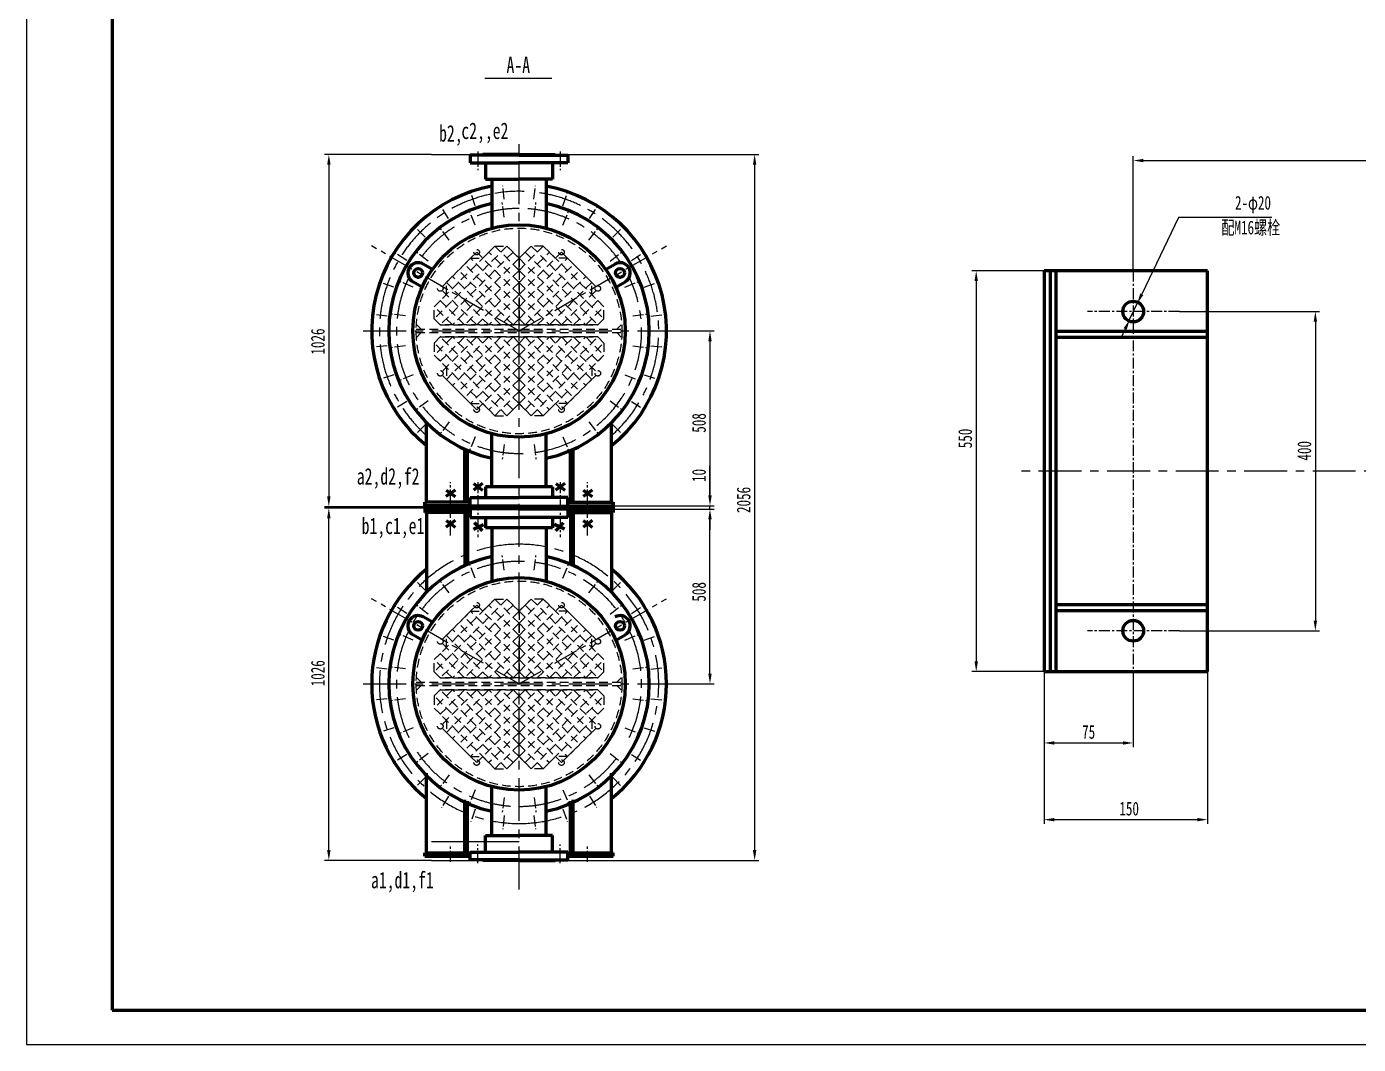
# Model space of a CAD drawing. Header units: millimetres. Extents: x 23903 to 90356, y -5632 to 81432.
# Drawn here: x 39090 to 42975, y 43890 to 46860 of the extents above; entities that cross this region are included whole.
import ezdxf

# ---------------------------------------------------------------- set-up
doc = ezdxf.new("R2010")
doc.units = ezdxf.units.MM
for name, pattern in [('CENTER', [50.8, 31.75, -6.35, 6.35, -6.35]), ('CENTERX2', [4, 2.5, -0.5, 0.5, -0.5]), ('DASHEDX2', [38.1, 25.4, -12.7]), ('PHANTOM2', [31.75, 15.875, -3.175, 3.175, -3.175, 3.175, -3.175])]:
    doc.linetypes.add(name, pattern=pattern)
doc.layers.get('0').update_dxf_attribs({"lineweight": 60})
doc.layers.get('DEFPOINTS').update_dxf_attribs({"color": 6, "linetype": 'PHANTOM2', "lineweight": 25})
for name, color, linetype, lineweight in [('AA', 2, 'DASHEDX2', 25), ('CCX', 3, 'Continuous', 25), ('DD', 4, 'CENTER', 25)]:
    doc.layers.add(name, color=color, linetype=linetype, lineweight=lineweight)
doc.styles.add('HZ', font='SIMFANG.TTF', dxfattribs={"width": 0.7})
doc.styles.add('HZ123', font='SIMFANG.TTF', dxfattribs={"width": 0.7, "height": 2.5})
doc.dimstyles.new('ISO-25$0', dxfattribs={"dimscale": 10, "dimtxt": 4, "dimasz": 3, "dimexe": 1.25, "dimexo": 0, "dimgap": 1.2, "dimtad": 1, "dimdec": 0, "dimtxsty": 'HZ', "dimcen": 0, "dimclrd": 256, "dimclrt": 256, "dimadec": 0, "dimazin": 0, "dimtfac": 1, "dimtdec": 0, "dimtmove": 0, "dimatfit": 2, "dimfxl": 1, "dimlwd": -1, "dimarcsym": 0})
doc.dimstyles.new('ISO-25$3', dxfattribs={"dimscale": 10, "dimtxt": 4, "dimasz": 3, "dimexe": 1.25, "dimexo": 0, "dimgap": 1.5, "dimtad": 2, "dimtih": 1, "dimtoh": 1, "dimdec": 0, "dimdsep": 46, "dimtxsty": 'HZ', "dimcen": -2.5, "dimadec": 0, "dimazin": 0, "dimtfac": 1, "dimtdec": 0, "dimtmove": 0, "dimatfit": 3, "dimldrblk": 'NONE', "dimfxl": 1, "dimarcsym": 0})

# ---------------------------------------------------------------- blocks, each defined once
blk = doc.blocks.new('*D27')
at = {"layer": 'CCX', "color": 0, "lineweight": -2}
for p, q in [((42318.3, 46147.8), (42318.3, 46481.8)), ((44456.3, 46139.1), (44456.3, 46481.8))]:
    blk.add_line(p, q, dxfattribs=at)
at = {"layer": 'CCX'}
blk.add_line((42348.3, 46469.3), (44426.3, 46469.3), dxfattribs=at)
for points in [[(42348.3, 46474.3), (42348.3, 46464.3), (42318.3, 46469.3)], [(44426.3, 46474.3), (44426.3, 46464.3), (44456.3, 46469.3)]]:
    blk.add_solid(points, dxfattribs=at)
at = {"layer": 'DEFPOINTS', "color": 0}
for p in [(44456.3, 46469.3), (42318.3, 46147.8), (44456.3, 46139.1)]:
    blk.add_point(p, dxfattribs=at)
at = {"layer": 'CCX', "insert": (43448.6, 46501.3), "char_height": 40, "attachment_point": 5, "style": 'HZ'}
blk.add_mtext('4400', dxfattribs=at)
blk = doc.blocks.new('*D30')
at = {"layer": 'CCX', "color": 0, "lineweight": -2}
for p, q in [((42453.4, 46028.7), (42862.2, 46028.7)), ((42453.4, 45097), (42862.2, 45097))]:
    blk.add_line(p, q, dxfattribs=at)
at = {"layer": 'CCX'}
blk.add_line((42849.7, 45998.7), (42849.7, 45127), dxfattribs=at)
for points in [[(42844.7, 45998.7), (42854.7, 45998.7), (42849.7, 46028.7)], [(42844.7, 45127), (42854.7, 45127), (42849.7, 45097)]]:
    blk.add_solid(points, dxfattribs=at)
at = {"layer": 'DEFPOINTS', "color": 0}
for p in [(42453.4, 46028.7), (42453.4, 45097), (42849.7, 45097)]:
    blk.add_point(p, dxfattribs=at)
at = {"layer": 'CCX', "insert": (42817.7, 45622.4), "char_height": 40, "attachment_point": 5, "rotation": 90, "style": 'HZ'}
blk.add_mtext('400', dxfattribs=at)
blk = doc.blocks.new('*D19')
at = {"layer": 'CCX', "color": 0, "lineweight": -2}
for p, q in [((42450, 46302.7), (42343.3, 46079.2)), ((42723.2, 46302.7), (42450, 46302.7)), ((42307.9, 46005.2), (42330.3, 46052.1)), ((42295, 45978.1), (42282, 45951.1))]:
    blk.add_line(p, q, dxfattribs=at)
at = {"layer": 'CCX', "color": 0}
for points in [[(42338.7, 46081.4), (42347.8, 46077.1), (42330.3, 46052.1)], [(42290.5, 45980.3), (42299.5, 45976), (42307.9, 46005.2)]]:
    blk.add_solid(points, dxfattribs=at)
at = {"layer": 'DEFPOINTS', "color": 0}
for p in [(42330.3, 46052.1), (42307.9, 46005.2)]:
    blk.add_point(p, dxfattribs=at)
at = {"layer": 'CCX', "color": 0, "insert": (42667.7, 46340.7), "char_height": 40, "attachment_point": 5, "style": 'HZ'}
blk.add_mtext('2-φ20', dxfattribs=at)
blk = doc.blocks.new('_None')
blk = doc.blocks.new('*D32')
at = {"layer": 'CCX', "color": 0, "lineweight": -2}
for p, q in [((42058.3, 46147.8), (41847.7, 46147.8)), ((42058.3, 44977.8), (41847.7, 44977.8))]:
    blk.add_line(p, q, dxfattribs=at)
at = {"layer": 'CCX'}
blk.add_line((41860.2, 46117.8), (41860.2, 45007.8), dxfattribs=at)
for points in [[(41855.2, 46117.8), (41865.2, 46117.8), (41860.2, 46147.8)], [(41855.2, 45007.8), (41865.2, 45007.8), (41860.2, 44977.8)]]:
    blk.add_solid(points, dxfattribs=at)
at = {"layer": 'DEFPOINTS', "color": 0}
for p in [(42058.3, 46147.8), (41860.2, 44977.8), (42058.3, 44977.8)]:
    blk.add_point(p, dxfattribs=at)
at = {"layer": 'CCX', "insert": (41828.2, 45658.4), "char_height": 40, "attachment_point": 5, "rotation": 90, "style": 'HZ'}
blk.add_mtext('550', dxfattribs=at)
blk = doc.blocks.new('*D33')
at = {"layer": 'CCX', "color": 0, "lineweight": -2}
for p, q in [((42058.3, 44977.8), (42058.3, 44757.2)), ((42318.3, 44977.8), (42318.3, 44757.2))]:
    blk.add_line(p, q, dxfattribs=at)
at = {"layer": 'CCX'}
blk.add_line((42088.3, 44769.7), (42288.3, 44769.7), dxfattribs=at)
for points in [[(42088.3, 44774.7), (42088.3, 44764.7), (42058.3, 44769.7)], [(42288.3, 44774.7), (42288.3, 44764.7), (42318.3, 44769.7)]]:
    blk.add_solid(points, dxfattribs=at)
at = {"layer": 'DEFPOINTS', "color": 0}
for p in [(42058.3, 44977.8), (42318.3, 44977.8), (42318.3, 44769.7)]:
    blk.add_point(p, dxfattribs=at)
at = {"layer": 'CCX', "insert": (42188.3, 44801.7), "char_height": 40, "attachment_point": 5, "style": 'HZ'}
blk.add_mtext('75', dxfattribs=at)
blk = doc.blocks.new('*D34')
at = {"layer": 'CCX', "color": 0, "lineweight": -2}
for p, q in [((42058.3, 44977.8), (42058.3, 44533.4)), ((42535, 44977.8), (42535, 44533.4))]:
    blk.add_line(p, q, dxfattribs=at)
at = {"layer": 'CCX'}
blk.add_line((42088.3, 44545.9), (42505, 44545.9), dxfattribs=at)
for points in [[(42088.3, 44550.9), (42088.3, 44540.9), (42058.3, 44545.9)], [(42505, 44550.9), (42505, 44540.9), (42535, 44545.9)]]:
    blk.add_solid(points, dxfattribs=at)
at = {"layer": 'DEFPOINTS', "color": 0}
for p in [(42058.3, 44977.8), (42535, 44977.8), (42535, 44545.9)]:
    blk.add_point(p, dxfattribs=at)
at = {"layer": 'CCX', "insert": (42306.5, 44577.9), "char_height": 40, "attachment_point": 5, "style": 'HZ'}
blk.add_mtext('150', dxfattribs=at)
blk = doc.blocks.new('*D182')
at = {"layer": 'CCX', "color": 0, "lineweight": -2}
for p, q in [((40271, 46487.1), (39959, 46487.1)), ((40271, 45459.1), (39959, 45459.1))]:
    blk.add_line(p, q, dxfattribs=at)
at = {"layer": 'CCX'}
blk.add_line((39971.5, 46457.1), (39971.5, 45489.1), dxfattribs=at)
for points in [[(39966.5, 46457.1), (39976.5, 46457.1), (39971.5, 46487.1)], [(39966.5, 45489.1), (39976.5, 45489.1), (39971.5, 45459.1)]]:
    blk.add_solid(points, dxfattribs=at)
at = {"layer": 'DEFPOINTS', "color": 0}
for p in [(40271, 46487.1), (39971.5, 45459.1), (40271, 45459.1)]:
    blk.add_point(p, dxfattribs=at)
at = {"layer": 'CCX', "insert": (39939.5, 45941.2), "char_height": 40, "attachment_point": 5, "rotation": 90, "style": 'HZ'}
blk.add_mtext('1026', dxfattribs=at)
blk = doc.blocks.new('*D186')
at = {"layer": 'CCX', "color": 0, "lineweight": -2}
for p, q in [((40981.1, 45972.1), (41096, 45972.1)), ((40801.5, 45462.1), (41096, 45462.1))]:
    blk.add_line(p, q, dxfattribs=at)
at = {"layer": 'CCX'}
blk.add_line((41083.5, 45942.1), (41083.5, 45492.1), dxfattribs=at)
for points in [[(41078.5, 45942.1), (41088.5, 45942.1), (41083.5, 45972.1)], [(41078.5, 45492.1), (41088.5, 45492.1), (41083.5, 45462.1)]]:
    blk.add_solid(points, dxfattribs=at)
at = {"layer": 'DEFPOINTS', "color": 0}
for p in [(40981.1, 45972.1), (40801.5, 45462.1), (41083.5, 45462.1)]:
    blk.add_point(p, dxfattribs=at)
at = {"layer": 'CCX', "insert": (41051.5, 45703.6), "char_height": 40, "attachment_point": 5, "rotation": 90, "style": 'HZ'}
blk.add_mtext('508', dxfattribs=at)
blk = doc.blocks.new('*D183')
at = {"layer": 'CCX', "color": 0, "lineweight": -2}
for p, q in [((40271, 45455.1), (39959, 45455.1)), ((40271, 44427.1), (39959, 44427.1))]:
    blk.add_line(p, q, dxfattribs=at)
at = {"layer": 'CCX'}
blk.add_line((39971.5, 44457.1), (39971.5, 45425.1), dxfattribs=at)
for points in [[(39966.5, 45425.1), (39976.5, 45425.1), (39971.5, 45455.1)], [(39966.5, 44457.1), (39976.5, 44457.1), (39971.5, 44427.1)]]:
    blk.add_solid(points, dxfattribs=at)
at = {"layer": 'DEFPOINTS', "color": 0}
for p in [(39971.5, 45455.1), (40271, 45455.1), (40271, 44427.1)]:
    blk.add_point(p, dxfattribs=at)
at = {"layer": 'CCX', "insert": (39939.5, 44973.1), "char_height": 40, "attachment_point": 5, "rotation": 90, "style": 'HZ'}
blk.add_mtext('1026', dxfattribs=at)
blk = doc.blocks.new('*D187')
at = {"layer": 'CCX', "color": 0, "lineweight": -2}
for p, q in [((40801.5, 45452.1), (41096, 45452.1)), ((40981.1, 44942.1), (41096, 44942.1))]:
    blk.add_line(p, q, dxfattribs=at)
at = {"layer": 'CCX'}
blk.add_line((41083.5, 44972.1), (41083.5, 45422.1), dxfattribs=at)
for points in [[(41078.5, 45422.1), (41088.5, 45422.1), (41083.5, 45452.1)], [(41078.5, 44972.1), (41088.5, 44972.1), (41083.5, 44942.1)]]:
    blk.add_solid(points, dxfattribs=at)
at = {"layer": 'DEFPOINTS', "color": 0}
for p in [(40801.5, 45452.1), (41083.5, 45452.1), (40981.1, 44942.1)]:
    blk.add_point(p, dxfattribs=at)
at = {"layer": 'CCX', "insert": (41051.5, 45210.7), "char_height": 40, "attachment_point": 5, "rotation": 90, "style": 'HZ'}
blk.add_mtext('508', dxfattribs=at)
blk = doc.blocks.new('*D184')
at = {"layer": 'CCX'}
for p, q in [((41083.5, 45492.1), (41083.5, 45578.7)), ((41083.5, 45452.1), (41083.5, 45462.1)), ((41083.5, 45422.1), (41083.5, 45392.1))]:
    blk.add_line(p, q, dxfattribs=at)
at = {"layer": 'CCX', "color": 0, "lineweight": -2}
for p, q in [((40801.5, 45462.1), (41096, 45462.1)), ((40801.5, 45452.1), (41096, 45452.1))]:
    blk.add_line(p, q, dxfattribs=at)
at = {"layer": 'CCX'}
for points in [[(41078.5, 45492.1), (41088.5, 45492.1), (41083.5, 45462.1)], [(41078.5, 45422.1), (41088.5, 45422.1), (41083.5, 45452.1)]]:
    blk.add_solid(points, dxfattribs=at)
at = {"layer": 'DEFPOINTS', "color": 0}
for p in [(40801.5, 45462.1), (41083.5, 45462.1), (40801.5, 45452.1)]:
    blk.add_point(p, dxfattribs=at)
at = {"layer": 'CCX', "insert": (41051.5, 45550.4), "char_height": 40, "attachment_point": 5, "rotation": 90, "style": 'HZ'}
blk.add_mtext('10', dxfattribs=at)
blk = doc.blocks.new('*D185')
at = {"layer": 'CCX', "color": 0, "lineweight": -2}
for p, q in [((40557.4, 46487.1), (41226.3, 46487.1)), ((40525.7, 44427.1), (41226.3, 44427.1))]:
    blk.add_line(p, q, dxfattribs=at)
at = {"layer": 'CCX'}
blk.add_line((41213.8, 46457.1), (41213.8, 44457.1), dxfattribs=at)
for points in [[(41208.8, 46457.1), (41218.8, 46457.1), (41213.8, 46487.1)], [(41208.8, 44457.1), (41218.8, 44457.1), (41213.8, 44427.1)]]:
    blk.add_solid(points, dxfattribs=at)
at = {"layer": 'DEFPOINTS', "color": 0}
for p in [(40557.4, 46487.1), (40525.7, 44427.1), (41213.8, 44427.1)]:
    blk.add_point(p, dxfattribs=at)
at = {"layer": 'CCX', "insert": (41181.8, 45478.9), "char_height": 40, "attachment_point": 5, "rotation": 90, "style": 'HZ'}
blk.add_mtext('2056', dxfattribs=at)

msp = doc.modelspace()

# ---------------------------------------------------------------- linework, layer by layer
for p, q in [((39339.8, 49730.1), (39339.8, 43990.1)), ((40526.5, 46485.1), (40384, 46485.1)), ((40384, 46485.1), (40384, 46463.1)), ((40421, 46487.1), (40421, 46485.1)), ((40526.5, 46487.1), (40421, 46487.1)), ((40526.5, 46487.1), (40632, 46487.1)), ((40526.5, 46485.1), (40669, 46485.1)), ((40632, 46487.1), (40632, 46485.1)), ((40669, 46485.1), (40669, 46463.1)), ((40384, 46463.1), (40526.5, 46463.1)), ((40428.6, 46463.1), (40428.6, 46414.8)), ((40669, 46463.1), (40526.5, 46463.1)), ((40624.5, 46463.1), (40624.5, 46414.8)), ((40428.6, 46414.8), (40526.5, 46414.8)), ((40447, 46414.8), (40447, 46274)), ((40624.5, 46414.8), (40526.5, 46414.8)), ((40606, 46414.8), (40606, 46274)), ((40273.9, 46151.8), (40247, 46167.4)), ((40779.1, 46151.8), (40806, 46167.4)), ((42058.3, 46147.8), (42058.3, 44977.8)), ((42535, 46147.8), (42058.3, 46147.8)), ((42075.6, 46147.8), (42075.6, 44977.8)), ((42093, 46147.8), (42093, 44977.8)), ((42535, 44977.8), (42535, 46147.8)), ((40244, 46099.8), (40217, 46115.4)), ((40809, 46099.8), (40836, 46115.4)), ((42535, 45970.2), (42093, 45970.2)), ((42535, 45952.8), (42093, 45952.8)), ((40256.5, 45486.1), (40256.5, 45704.8)), ((40256.5, 45472.1), (40256.5, 45704.8)), ((40796.5, 45472.1), (40796.5, 45704.8)), ((40447, 45517.1), (40447, 45670.3)), ((40606, 45517.1), (40606, 45670.3)), ((40368.5, 45472.1), (40368.5, 45626.6)), ((40376.5, 45472.1), (40376.5, 45623)), ((40676.5, 45472.1), (40676.5, 45623)), ((40676.5, 45472.1), (40676.5, 45623)), ((40684.5, 45472.1), (40684.5, 45626.6)), ((40339.6, 45507.9), (40313.1, 45488.5)), ((40313.5, 45507.9), (40339.9, 45488.5)), ((40419.5, 45527.1), (40393.1, 45507.7)), ((40393.4, 45527.1), (40419.9, 45507.7)), ((40428.6, 45517.1), (40428.6, 45486.1)), ((40624.5, 45517.1), (40428.6, 45517.1)), ((40624.5, 45517.1), (40624.5, 45486.1)), ((40659.6, 45527.1), (40633.1, 45507.7)), ((40633.5, 45527.1), (40660, 45507.7)), ((40739.6, 45507.9), (40713.1, 45488.5)), ((40713.5, 45507.9), (40739.9, 45488.5)), ((40251.5, 45462.1), (40251.5, 45472.1)), ((40251.5, 45472.1), (40251.5, 45442.1)), ((40384, 45472.1), (40251.5, 45472.1)), ((40384, 45462.1), (40251.5, 45462.1)), ((40384, 45464.1), (40384, 45486.1)), ((40384, 45486.1), (40526.5, 45486.1)), ((40384, 45464.1), (40384, 45450.1)), ((40526.5, 45461.1), (40384, 45461.1)), ((40669, 45486.1), (40526.5, 45486.1)), ((40526.5, 45461.1), (40669, 45461.1)), ((40669, 45464.1), (40669, 45486.1)), ((40669, 45472.1), (40801.5, 45472.1)), ((40669, 45464.1), (40669, 45450.1)), ((40669, 45462.1), (40801.5, 45462.1)), ((40801.5, 45462.1), (40801.5, 45472.1)), ((40801.5, 45472.1), (40801.5, 45442.1)), ((40251.5, 45452.1), (40251.5, 45442.1)), ((40384, 45452.1), (40251.5, 45452.1)), ((40384, 45442.1), (40251.5, 45442.1)), ((40256.5, 45442.1), (40256.5, 45209.5)), ((40256.5, 45428.1), (40256.5, 45209.5)), ((40368.5, 45442.1), (40368.5, 45287.7)), ((40376.5, 45442.1), (40376.5, 45291.3)), ((40526.5, 45459.1), (40384, 45459.1)), ((40526.5, 45455.1), (40384, 45455.1)), ((40526.5, 45453.1), (40384, 45453.1)), ((40384, 45450.1), (40384, 45428.1)), ((40384, 45428.1), (40526.5, 45428.1)), ((40428.6, 45428.1), (40428.6, 45397.1)), ((40526.5, 45459.1), (40669, 45459.1)), ((40526.5, 45455.1), (40669, 45455.1)), ((40526.5, 45453.1), (40669, 45453.1)), ((40669, 45428.1), (40526.5, 45428.1)), ((40624.5, 45428.1), (40624.5, 45397.1)), ((40669, 45452.1), (40801.5, 45452.1)), ((40669, 45450.1), (40669, 45428.1)), ((40669, 45442.1), (40801.5, 45442.1)), ((40676.5, 45442.1), (40676.5, 45291.3)), ((40676.5, 45442.1), (40676.5, 45291.3)), ((40684.5, 45442.1), (40684.5, 45287.7)), ((40796.5, 45442.1), (40796.5, 45209.5)), ((40801.5, 45452.1), (40801.5, 45442.1)), ((40339.6, 45418.7), (40313.1, 45399.4)), ((40313.5, 45418.7), (40339.9, 45399.4)), ((40393.7, 45393.2), (40423.2, 45407.6)), ((40419.4, 45388.6), (40396.8, 45412.3)), ((40624.5, 45397.1), (40428.6, 45397.1)), ((40447, 45397.1), (40447, 45244)), ((40606, 45397.1), (40606, 45244)), ((40659.3, 45393.2), (40629.8, 45407.6)), ((40633.6, 45388.6), (40656.3, 45412.3)), ((40739.6, 45418.7), (40713.1, 45399.4)), ((40713.5, 45418.7), (40739.9, 45399.4)), ((42535, 45172.8), (42093, 45172.8)), ((42535, 45155.5), (42093, 45155.5)), ((40273.9, 45121.8), (40247, 45137.4)), ((40244, 45069.8), (40217, 45085.4)), ((40809, 45069.8), (40836, 45085.4)), ((42058.3, 44977.8), (42535, 44977.8)), ((40256.5, 44449.2), (40256.5, 44681.8)), ((40796.5, 44449.2), (40796.5, 44681.8)), ((40447, 44499.5), (40447, 44642.5)), ((40606, 44499.5), (40606, 44642.5)), ((40368.5, 44449.2), (40368.5, 44603.6)), ((40376.5, 44449.2), (40376.5, 44600)), ((40676.5, 44449.2), (40676.5, 44600)), ((40684.5, 44449.2), (40684.5, 44603.6)), ((40256.5, 44449.2), (40256.5, 44491.2)), ((40428.6, 44451.1), (40428.6, 44499.5)), ((40428.6, 44499.5), (40526.5, 44499.5)), ((40624.5, 44499.5), (40526.5, 44499.5)), ((40624.5, 44451.1), (40624.5, 44499.5)), ((40251.5, 44439.2), (40251.5, 44449.2)), ((40251.5, 44449.2), (40384, 44449.2)), ((40384, 44429.1), (40384, 44451.1)), ((40384, 44451.1), (40526.5, 44451.1)), ((40669, 44451.1), (40526.5, 44451.1)), ((40669, 44429.1), (40669, 44451.1)), ((40669, 44449.2), (40801.5, 44449.2)), ((40801.5, 44439.2), (40801.5, 44449.2)), ((40251.5, 44439.2), (40384, 44439.2)), ((40526.5, 44429.1), (40384, 44429.1)), ((40421, 44427.1), (40421, 44429.1)), ((40526.5, 44427.1), (40421, 44427.1)), ((40526.5, 44429.1), (40669, 44429.1)), ((40526.5, 44427.1), (40632, 44427.1)), ((40632, 44427.1), (40632, 44429.1)), ((40669, 44439.2), (40801.5, 44439.2)), ((39339.8, 43990.1), (47399.8, 43990.1))]:
    msp.add_line(p, q)
for centre, radius in [((40526.5, 45972.1), 310), ((40232, 46141.4), 12.9), ((40821, 46141.4), 12.9), ((42318.3, 46028.7), 30.3), ((40526.5, 44942.1), 310), ((40232, 45111.4), 12.9), ((40821, 45111.4), 12.9), ((42318.3, 45097), 30.3)]:
    msp.add_circle(centre, radius)
for centre, radius, start, end in [((40526.5, 45972.1), 430, 100.6544, 231.1041), ((40526.5, 45972.1), 430, 308.8959, 79.3456), ((40526.5, 45972.1), 380, 102.0761, 257.9239), ((40526.5, 45972.1), 380, 102.0761, 257.9239), ((40526.5, 45972.1), 380, 282.0761, 77.9239), ((40232, 46141.4), 30, 60, 240), ((40821, 46141.4), 30, 300, 120), ((40526.5, 44942.1), 380, 102.0761, 257.9239), ((40526.5, 44942.1), 380, 282.0761, 77.9239), ((40526.5, 44942.1), 430, 128.8959, 231.1041), ((40526.5, 44942.1), 430, 308.8959, 51.1041), ((40232, 45111.4), 30, 60, 240), ((40821, 45111.4), 30, 300, 120)]:
    msp.add_arc(centre, radius, start, end)
at = {"layer": 'AA'}
for p, q in [((40491.2, 46219.6), (40279, 46007.5)), ((40455.8, 46219.6), (40279, 46042.9)), ((40508.8, 46202), (40296.7, 45989.8)), ((40402.8, 46202), (40296.7, 46095.9)), ((40526.5, 46078.2), (40402.8, 46202)), ((40420.4, 46184.3), (40455.8, 46219.6)), ((40420.4, 46184.3), (40455.8, 46219.6)), ((40526.5, 46113.6), (40438.1, 46202)), ((40526.5, 46148.9), (40455.8, 46219.6)), ((40455.8, 46219.6), (40491.2, 46219.6)), ((40455.8, 46219.6), (40491.2, 46219.6)), ((40526.5, 46184.3), (40491.2, 46219.6)), ((40491.2, 46219.6), (40526.5, 46184.3)), ((40526.5, 46148.9), (40597.2, 46219.6)), ((40526.5, 46184.3), (40561.9, 46219.6)), ((40561.9, 46219.6), (40526.5, 46184.3)), ((40526.5, 46078.2), (40650.3, 46202)), ((40526.5, 46113.6), (40614.9, 46202)), ((40544.2, 46202), (40756.3, 45989.8)), ((40561.9, 46219.6), (40774, 46007.5)), ((40597.2, 46219.6), (40561.9, 46219.6)), ((40597.2, 46219.6), (40561.9, 46219.6)), ((40597.2, 46219.6), (40774, 46042.9)), ((40632.6, 46184.3), (40597.2, 46219.6)), ((40632.6, 46184.3), (40597.2, 46219.6)), ((40650.3, 46202), (40756.3, 46095.9)), ((40314.4, 46113.6), (40385.1, 46184.3)), ((40314.4, 46113.6), (40385.1, 46184.3)), ((40526.5, 46184.3), (40332.1, 45989.8)), ((40526.5, 46007.5), (40367.4, 46166.6)), ((40526.5, 46042.9), (40385.1, 46184.3)), ((40385.1, 46184.3), (40420.4, 46184.3)), ((40385.1, 46184.3), (40420.4, 46184.3)), ((40526.5, 46184.3), (40526.5, 45989.8)), ((40526.5, 46184.3), (40721, 45989.8)), ((40526.5, 46042.9), (40667.9, 46184.3)), ((40526.5, 46184.3), (40526.5, 45989.8)), ((40526.5, 46007.5), (40685.6, 46166.6)), ((40667.9, 46184.3), (40632.6, 46184.3)), ((40667.9, 46184.3), (40632.6, 46184.3)), ((40738.6, 46113.6), (40667.9, 46184.3)), ((40738.6, 46113.6), (40667.9, 46184.3)), ((40473.5, 45989.8), (40332.1, 46131.2)), ((40508.8, 45989.8), (40349.7, 46148.9)), ((40508.8, 45989.8), (40349.7, 46148.9)), ((40508.8, 45989.8), (40349.7, 46148.9)), ((40526.5, 46148.9), (40367.4, 45989.8)), ((40526.5, 46148.9), (40685.6, 45989.8)), ((40544.2, 45989.8), (40703.3, 46148.9)), ((40544.2, 45989.8), (40703.3, 46148.9)), ((40544.2, 45989.8), (40703.3, 46148.9)), ((40579.5, 45989.8), (40721, 46131.2)), ((40402.8, 45989.8), (40296.7, 46095.9)), ((40438.1, 45989.8), (40314.4, 46113.6)), ((40314.4, 46078.2), (40314.4, 46113.6)), ((40314.4, 46078.2), (40314.4, 46113.6)), ((40526.5, 46113.6), (40402.8, 45989.8)), ((40526.5, 46113.6), (40650.3, 45989.8)), ((40614.9, 45989.8), (40738.6, 46113.6)), ((40650.3, 45989.8), (40756.3, 46095.9)), ((40738.6, 46078.2), (40738.6, 46113.6)), ((40738.6, 46078.2), (40738.6, 46113.6)), ((40279, 46042.9), (40314.4, 46078.2)), ((40279, 46042.9), (40314.4, 46078.2)), ((40332.1, 45989.8), (40279, 46042.9)), ((40332.1, 45989.8), (40279, 46042.9)), ((40279, 46007.5), (40279, 46042.9)), ((40279, 46007.5), (40279, 46042.9)), ((40367.4, 45989.8), (40296.7, 46060.5)), ((40526.5, 46078.2), (40438.1, 45989.8)), ((40526.5, 46042.9), (40473.5, 45989.8)), ((40526.5, 46078.2), (40614.9, 45989.8)), ((40526.5, 46042.9), (40579.5, 45989.8)), ((40685.6, 45989.8), (40756.3, 46060.5)), ((40721, 45989.8), (40774, 46042.9)), ((40721, 45989.8), (40774, 46042.9)), ((40774, 46042.9), (40738.6, 46078.2)), ((40774, 46042.9), (40738.6, 46078.2)), ((40774, 46007.5), (40774, 46042.9)), ((40774, 46007.5), (40774, 46042.9)), ((40296.7, 45989.8), (40279, 46007.5)), ((40296.7, 45989.8), (40279, 46007.5)), ((40526.5, 46007.5), (40508.8, 45989.8)), ((40526.5, 46007.5), (40544.2, 45989.8)), ((40756.3, 45989.8), (40774, 46007.5)), ((40756.3, 45989.8), (40774, 46007.5)), ((40226.6, 45977.1), (40826.5, 45977.1)), ((40226.6, 45967.1), (40826.5, 45967.1)), ((40296.7, 45989.8), (40526.5, 45989.8)), ((40526.5, 45989.8), (40296.7, 45989.8)), ((40756.3, 45989.8), (40526.5, 45989.8)), ((40526.5, 45989.8), (40756.3, 45989.8)), ((40332.1, 45954.5), (40279, 45901.4)), ((40296.7, 45954.5), (40279, 45936.8)), ((40332.1, 45954.5), (40279, 45901.4)), ((40296.7, 45954.5), (40279, 45936.8)), ((40491.2, 45724.7), (40279, 45936.8)), ((40279, 45936.8), (40279, 45901.4)), ((40279, 45936.8), (40279, 45901.4)), ((40508.8, 45742.3), (40296.7, 45954.5)), ((40402.8, 45954.5), (40296.7, 45848.4)), ((40367.4, 45954.5), (40296.7, 45883.8)), ((40296.7, 45954.5), (40526.5, 45954.5)), ((40526.5, 45954.5), (40296.7, 45954.5)), ((40438.1, 45954.5), (40314.4, 45830.7)), ((40526.5, 45760), (40332.1, 45954.5)), ((40473.5, 45954.5), (40332.1, 45813)), ((40508.8, 45954.5), (40349.7, 45795.4)), ((40508.8, 45954.5), (40349.7, 45795.4)), ((40508.8, 45954.5), (40349.7, 45795.4)), ((40526.5, 45795.4), (40367.4, 45954.5)), ((40526.5, 45936.8), (40367.4, 45777.7)), ((40526.5, 45830.7), (40402.8, 45954.5)), ((40526.5, 45866.1), (40438.1, 45954.5)), ((40526.5, 45901.4), (40473.5, 45954.5)), ((40526.5, 45936.8), (40508.8, 45954.5)), ((40526.5, 45760), (40526.5, 45954.5)), ((40526.5, 45936.8), (40544.2, 45954.5)), ((40526.5, 45901.4), (40579.5, 45954.5)), ((40526.5, 45866.1), (40614.9, 45954.5)), ((40526.5, 45830.7), (40650.3, 45954.5)), ((40526.5, 45795.4), (40685.6, 45954.5)), ((40526.5, 45760), (40721, 45954.5)), ((40756.3, 45954.5), (40526.5, 45954.5)), ((40526.5, 45760), (40526.5, 45954.5)), ((40526.5, 45954.5), (40756.3, 45954.5)), ((40526.5, 45936.8), (40685.6, 45777.7)), ((40544.2, 45742.3), (40756.3, 45954.5)), ((40544.2, 45954.5), (40703.3, 45795.4)), ((40544.2, 45954.5), (40703.3, 45795.4)), ((40544.2, 45954.5), (40703.3, 45795.4)), ((40561.9, 45724.7), (40774, 45936.8)), ((40579.5, 45954.5), (40721, 45813)), ((40614.9, 45954.5), (40738.6, 45830.7)), ((40650.3, 45954.5), (40756.3, 45848.4)), ((40685.6, 45954.5), (40756.3, 45883.8)), ((40721, 45954.5), (40774, 45901.4)), ((40721, 45954.5), (40774, 45901.4)), ((40756.3, 45954.5), (40774, 45936.8)), ((40756.3, 45954.5), (40774, 45936.8)), ((40774, 45936.8), (40774, 45901.4)), ((40774, 45936.8), (40774, 45901.4)), ((40455.8, 45724.7), (40279, 45901.4)), ((40279, 45901.4), (40314.4, 45866.1)), ((40279, 45901.4), (40314.4, 45866.1)), ((40526.5, 45901.4), (40385.1, 45760)), ((40526.5, 45901.4), (40667.9, 45760)), ((40597.2, 45724.7), (40774, 45901.4)), ((40774, 45901.4), (40738.6, 45866.1)), ((40774, 45901.4), (40738.6, 45866.1)), ((40402.8, 45742.3), (40296.7, 45848.4)), ((40314.4, 45866.1), (40314.4, 45830.7)), ((40314.4, 45866.1), (40314.4, 45830.7)), ((40526.5, 45866.1), (40402.8, 45742.3)), ((40526.5, 45866.1), (40650.3, 45742.3)), ((40650.3, 45742.3), (40756.3, 45848.4)), ((40738.6, 45866.1), (40738.6, 45830.7)), ((40738.6, 45866.1), (40738.6, 45830.7)), ((40314.4, 45830.7), (40385.1, 45760)), ((40314.4, 45830.7), (40385.1, 45760)), ((40526.5, 45830.7), (40438.1, 45742.3)), ((40526.5, 45830.7), (40614.9, 45742.3)), ((40738.6, 45830.7), (40667.9, 45760)), ((40738.6, 45830.7), (40667.9, 45760)), ((40526.5, 45795.4), (40455.8, 45724.7)), ((40526.5, 45795.4), (40597.2, 45724.7)), ((40385.1, 45760), (40420.4, 45760)), ((40385.1, 45760), (40420.4, 45760)), ((40420.4, 45760), (40455.8, 45724.7)), ((40420.4, 45760), (40455.8, 45724.7)), ((40526.5, 45760), (40491.2, 45724.7)), ((40491.2, 45724.7), (40526.5, 45760)), ((40526.5, 45760), (40561.9, 45724.7)), ((40561.9, 45724.7), (40526.5, 45760)), ((40632.6, 45760), (40597.2, 45724.7)), ((40632.6, 45760), (40597.2, 45724.7)), ((40667.9, 45760), (40632.6, 45760)), ((40667.9, 45760), (40632.6, 45760)), ((40455.8, 45724.7), (40491.2, 45724.7)), ((40455.8, 45724.7), (40491.2, 45724.7)), ((40597.2, 45724.7), (40561.9, 45724.7)), ((40597.2, 45724.7), (40561.9, 45724.7)), ((40491.2, 45189.6), (40279, 44977.5)), ((40455.8, 45189.6), (40279, 45012.9)), ((40420.4, 45154.3), (40455.8, 45189.6)), ((40420.4, 45154.3), (40455.8, 45189.6)), ((40526.5, 45118.9), (40455.8, 45189.6)), ((40455.8, 45189.6), (40491.2, 45189.6)), ((40455.8, 45189.6), (40491.2, 45189.6)), ((40526.5, 45154.3), (40491.2, 45189.6)), ((40491.2, 45189.6), (40526.5, 45154.3)), ((40526.5, 45118.9), (40597.2, 45189.6)), ((40526.5, 45154.3), (40561.9, 45189.6)), ((40561.9, 45189.6), (40526.5, 45154.3)), ((40561.9, 45189.6), (40774, 44977.5)), ((40597.2, 45189.6), (40561.9, 45189.6)), ((40597.2, 45189.6), (40561.9, 45189.6)), ((40597.2, 45189.6), (40774, 45012.9)), ((40632.6, 45154.3), (40597.2, 45189.6)), ((40632.6, 45154.3), (40597.2, 45189.6)), ((40508.8, 45172), (40296.7, 44959.8)), ((40402.8, 45172), (40296.7, 45065.9)), ((40314.4, 45083.6), (40385.1, 45154.3)), ((40314.4, 45083.6), (40385.1, 45154.3)), ((40526.5, 45154.3), (40332.1, 44959.8)), ((40526.5, 45012.9), (40385.1, 45154.3)), ((40385.1, 45154.3), (40420.4, 45154.3)), ((40385.1, 45154.3), (40420.4, 45154.3)), ((40526.5, 45048.2), (40402.8, 45172)), ((40526.5, 45083.6), (40438.1, 45172)), ((40526.5, 45048.2), (40650.3, 45172)), ((40526.5, 45083.6), (40614.9, 45172)), ((40526.5, 45154.3), (40526.5, 44959.8)), ((40526.5, 45154.3), (40721, 44959.8)), ((40526.5, 45012.9), (40667.9, 45154.3)), ((40526.5, 45154.3), (40526.5, 44959.8)), ((40544.2, 45172), (40756.3, 44959.8)), ((40667.9, 45154.3), (40632.6, 45154.3)), ((40667.9, 45154.3), (40632.6, 45154.3)), ((40650.3, 45172), (40756.3, 45065.9)), ((40738.6, 45083.6), (40667.9, 45154.3)), ((40738.6, 45083.6), (40667.9, 45154.3)), ((40508.8, 44959.8), (40349.7, 45118.9)), ((40508.8, 44959.8), (40349.7, 45118.9)), ((40508.8, 44959.8), (40349.7, 45118.9)), ((40526.5, 44977.5), (40367.4, 45136.6)), ((40526.5, 45118.9), (40367.4, 44959.8)), ((40526.5, 44977.5), (40685.6, 45136.6)), ((40526.5, 45118.9), (40685.6, 44959.8)), ((40544.2, 44959.8), (40703.3, 45118.9)), ((40544.2, 44959.8), (40703.3, 45118.9)), ((40544.2, 44959.8), (40703.3, 45118.9)), ((40438.1, 44959.8), (40314.4, 45083.6)), ((40314.4, 45048.2), (40314.4, 45083.6)), ((40314.4, 45048.2), (40314.4, 45083.6)), ((40473.5, 44959.8), (40332.1, 45101.2)), ((40526.5, 45083.6), (40402.8, 44959.8)), ((40526.5, 45083.6), (40650.3, 44959.8)), ((40579.5, 44959.8), (40721, 45101.2)), ((40614.9, 44959.8), (40738.6, 45083.6)), ((40738.6, 45048.2), (40738.6, 45083.6)), ((40738.6, 45048.2), (40738.6, 45083.6)), ((40279, 45012.9), (40314.4, 45048.2)), ((40279, 45012.9), (40314.4, 45048.2)), ((40402.8, 44959.8), (40296.7, 45065.9)), ((40526.5, 45048.2), (40438.1, 44959.8)), ((40526.5, 45048.2), (40614.9, 44959.8)), ((40650.3, 44959.8), (40756.3, 45065.9)), ((40774, 45012.9), (40738.6, 45048.2)), ((40774, 45012.9), (40738.6, 45048.2)), ((40332.1, 44959.8), (40279, 45012.9)), ((40332.1, 44959.8), (40279, 45012.9)), ((40279, 44977.5), (40279, 45012.9)), ((40279, 44977.5), (40279, 45012.9)), ((40367.4, 44959.8), (40296.7, 45030.5)), ((40526.5, 45012.9), (40473.5, 44959.8)), ((40526.5, 45012.9), (40579.5, 44959.8)), ((40685.6, 44959.8), (40756.3, 45030.5)), ((40721, 44959.8), (40774, 45012.9)), ((40721, 44959.8), (40774, 45012.9)), ((40774, 44977.5), (40774, 45012.9)), ((40774, 44977.5), (40774, 45012.9)), ((40296.7, 44959.8), (40279, 44977.5)), ((40296.7, 44959.8), (40279, 44977.5)), ((40296.7, 44959.8), (40526.5, 44959.8)), ((40526.5, 44959.8), (40296.7, 44959.8)), ((40526.5, 44977.5), (40508.8, 44959.8)), ((40526.5, 44977.5), (40544.2, 44959.8)), ((40756.3, 44959.8), (40526.5, 44959.8)), ((40526.5, 44959.8), (40756.3, 44959.8)), ((40756.3, 44959.8), (40774, 44977.5)), ((40756.3, 44959.8), (40774, 44977.5)), ((40226.6, 44947.1), (40826.5, 44947.1)), ((40226.6, 44937.1), (40826.5, 44937.1)), ((40332.1, 44924.5), (40279, 44871.4)), ((40296.7, 44924.5), (40279, 44906.8)), ((40332.1, 44924.5), (40279, 44871.4)), ((40296.7, 44924.5), (40279, 44906.8)), ((40508.8, 44712.3), (40296.7, 44924.5)), ((40402.8, 44924.5), (40296.7, 44818.4)), ((40367.4, 44924.5), (40296.7, 44853.8)), ((40296.7, 44924.5), (40526.5, 44924.5)), ((40526.5, 44924.5), (40296.7, 44924.5)), ((40438.1, 44924.5), (40314.4, 44800.7)), ((40526.5, 44730), (40332.1, 44924.5)), ((40473.5, 44924.5), (40332.1, 44783)), ((40508.8, 44924.5), (40349.7, 44765.4)), ((40508.8, 44924.5), (40349.7, 44765.4)), ((40508.8, 44924.5), (40349.7, 44765.4)), ((40526.5, 44765.4), (40367.4, 44924.5)), ((40526.5, 44800.7), (40402.8, 44924.5)), ((40526.5, 44836.1), (40438.1, 44924.5)), ((40526.5, 44871.4), (40473.5, 44924.5)), ((40526.5, 44906.8), (40508.8, 44924.5)), ((40526.5, 44730), (40526.5, 44924.5)), ((40526.5, 44906.8), (40544.2, 44924.5)), ((40526.5, 44871.4), (40579.5, 44924.5)), ((40526.5, 44836.1), (40614.9, 44924.5)), ((40526.5, 44800.7), (40650.3, 44924.5)), ((40526.5, 44765.4), (40685.6, 44924.5)), ((40526.5, 44730), (40721, 44924.5)), ((40756.3, 44924.5), (40526.5, 44924.5)), ((40526.5, 44730), (40526.5, 44924.5)), ((40526.5, 44924.5), (40756.3, 44924.5)), ((40544.2, 44712.3), (40756.3, 44924.5)), ((40544.2, 44924.5), (40703.3, 44765.4)), ((40544.2, 44924.5), (40703.3, 44765.4)), ((40544.2, 44924.5), (40703.3, 44765.4)), ((40579.5, 44924.5), (40721, 44783)), ((40614.9, 44924.5), (40738.6, 44800.7)), ((40650.3, 44924.5), (40756.3, 44818.4)), ((40685.6, 44924.5), (40756.3, 44853.8)), ((40721, 44924.5), (40774, 44871.4)), ((40721, 44924.5), (40774, 44871.4)), ((40756.3, 44924.5), (40774, 44906.8)), ((40756.3, 44924.5), (40774, 44906.8)), ((40491.2, 44694.7), (40279, 44906.8)), ((40279, 44906.8), (40279, 44871.4)), ((40279, 44906.8), (40279, 44871.4)), ((40526.5, 44906.8), (40367.4, 44747.7)), ((40526.5, 44906.8), (40685.6, 44747.7)), ((40561.9, 44694.7), (40774, 44906.8)), ((40774, 44906.8), (40774, 44871.4)), ((40774, 44906.8), (40774, 44871.4)), ((40455.8, 44694.7), (40279, 44871.4)), ((40279, 44871.4), (40314.4, 44836.1)), ((40279, 44871.4), (40314.4, 44836.1)), ((40526.5, 44871.4), (40385.1, 44730)), ((40526.5, 44871.4), (40667.9, 44730)), ((40597.2, 44694.7), (40774, 44871.4)), ((40774, 44871.4), (40738.6, 44836.1)), ((40774, 44871.4), (40738.6, 44836.1)), ((40402.8, 44712.3), (40296.7, 44818.4)), ((40314.4, 44836.1), (40314.4, 44800.7)), ((40314.4, 44836.1), (40314.4, 44800.7)), ((40314.4, 44800.7), (40385.1, 44730)), ((40314.4, 44800.7), (40385.1, 44730)), ((40526.5, 44836.1), (40402.8, 44712.3)), ((40526.5, 44800.7), (40438.1, 44712.3)), ((40526.5, 44836.1), (40650.3, 44712.3)), ((40526.5, 44800.7), (40614.9, 44712.3)), ((40650.3, 44712.3), (40756.3, 44818.4)), ((40738.6, 44800.7), (40667.9, 44730)), ((40738.6, 44800.7), (40667.9, 44730)), ((40738.6, 44836.1), (40738.6, 44800.7)), ((40738.6, 44836.1), (40738.6, 44800.7)), ((40526.5, 44765.4), (40455.8, 44694.7)), ((40526.5, 44765.4), (40597.2, 44694.7)), ((40385.1, 44730), (40420.4, 44730)), ((40385.1, 44730), (40420.4, 44730)), ((40420.4, 44730), (40455.8, 44694.7)), ((40420.4, 44730), (40455.8, 44694.7)), ((40526.5, 44730), (40491.2, 44694.7)), ((40491.2, 44694.7), (40526.5, 44730)), ((40526.5, 44730), (40561.9, 44694.7)), ((40561.9, 44694.7), (40526.5, 44730)), ((40632.6, 44730), (40597.2, 44694.7)), ((40632.6, 44730), (40597.2, 44694.7)), ((40667.9, 44730), (40632.6, 44730)), ((40667.9, 44730), (40632.6, 44730)), ((40455.8, 44694.7), (40491.2, 44694.7)), ((40455.8, 44694.7), (40491.2, 44694.7)), ((40597.2, 44694.7), (40561.9, 44694.7)), ((40597.2, 44694.7), (40561.9, 44694.7))]:
    msp.add_line(p, q, dxfattribs=at)
for centre, radius in [((40526.5, 45972.1), 300), ((40402.8, 46202), 8), ((40650.3, 46202), 8), ((40296.7, 46095.9), 8), ((40756.3, 46095.9), 8), ((40296.7, 45848.4), 8), ((40756.3, 45848.4), 8), ((40402.8, 45742.3), 8), ((40650.3, 45742.3), 8), ((40526.5, 44942.1), 300), ((40402.8, 45172), 8), ((40650.3, 45172), 8), ((40296.7, 45065.9), 8), ((40756.3, 45065.9), 8), ((40296.7, 44818.4), 8), ((40756.3, 44818.4), 8), ((40402.8, 44712.3), 8), ((40650.3, 44712.3), 8)]:
    msp.add_circle(centre, radius, dxfattribs=at)
at = {"layer": 'CCX'}
for p, q in [((39089.8, 49830.1), (39089.8, 43890.1)), ((40426.7, 46709.3), (40622.1, 46709.3)), ((40271, 46487.1), (40526.5, 46487.1)), ((40526.5, 46487.1), (41046.1, 46487.1)), ((40384, 45455.1), (40144.2, 45455.1)), ((40384, 45459.1), (40147, 45459.1)), ((40271, 44482.1), (40526.5, 44482.1)), ((40271, 44427.1), (40525.7, 44427.1)), ((39089.8, 43890.1), (47499.8, 43890.1))]:
    msp.add_line(p, q, dxfattribs=at)
at = {"layer": 'DD', "linetype": 'CENTERX2', "ltscale": 50}
for p, q in [((40526.5, 44342.2), (40526.5, 46526.8)), ((40072, 45972.1), (40981.1, 45972.1)), ((44967.3, 45562.8), (41972, 45562.8)), ((40072, 44942.1), (40981.1, 44942.1))]:
    msp.add_line(p, q, dxfattribs=at)
at = {"layer": 'DD', "lineweight": -3}
for p, q in [((40406.5, 46495.7), (40406.5, 46441.2)), ((40646.5, 46495.7), (40646.5, 46441.2)), ((40406.5, 45530.6), (40406.5, 45370.3)), ((40646.5, 45530.6), (40646.5, 45370.3)), ((40406.5, 44418.5), (40406.5, 44473.1)), ((40646.5, 44418.5), (40646.5, 44473.1))]:
    msp.add_line(p, q, dxfattribs=at)
at = {"layer": 'DD'}
for p, q in [((40483.2, 46356.7), (40478.8, 46395.8)), ((40569.8, 46356.7), (40574.2, 46395.8)), ((40398.7, 46337.4), (40385.7, 46374.6)), ((40654.3, 46337.4), (40667.3, 46374.6)), ((40320.6, 46299.8), (40299.7, 46333.1)), ((40398.6, 46281.1), (40382, 46321)), ((40482.9, 46303.7), (40477.2, 46346.5)), ((40570.2, 46303.7), (40575.8, 46346.5)), ((40654.5, 46281.1), (40671, 46321)), ((40732.4, 46299.8), (40753.3, 46333.1)), ((40252.9, 46245.8), (40225, 46273.6)), ((40323, 46237.4), (40296.7, 46271.7)), ((40730.1, 46237.4), (40756.4, 46271.7)), ((40800.2, 46245.8), (40828, 46273.6)), ((40198.8, 46178), (40165.5, 46199)), ((40261.2, 46175.7), (40227, 46202)), ((40791.8, 46175.7), (40826, 46202)), ((40854.2, 46178), (40887.5, 46199)), ((42318.3, 46147.8), (42318.3, 44977.8)), ((40161.2, 46100), (40124.1, 46113)), ((40217.6, 46100.1), (40177.7, 46116.6)), ((40835.4, 46100.1), (40875.3, 46116.6)), ((40891.8, 46100), (40928.9, 46113)), ((40142, 46015.5), (40102.9, 46019.9)), ((40195, 46015.8), (40152.2, 46021.4)), ((40858, 46015.8), (40900.8, 46021.4)), ((40911.1, 46015.5), (40950.2, 46019.9)), ((42453.4, 46028.7), (42184.8, 46028.7)), ((40142, 45928.8), (40102.9, 45924.4)), ((40195, 45928.5), (40152.2, 45922.9)), ((40858, 45928.5), (40900.8, 45922.9)), ((40911.1, 45928.8), (40950.2, 45924.4)), ((40161.2, 45844.3), (40124.1, 45831.3)), ((40217.6, 45844.2), (40177.7, 45827.7)), ((40835.4, 45844.2), (40875.3, 45827.7)), ((40891.8, 45844.3), (40928.9, 45831.3)), ((40198.8, 45766.3), (40165.5, 45745.3)), ((40261.2, 45768.6), (40227, 45742.3)), ((40791.8, 45768.6), (40826, 45742.3)), ((40854.2, 45766.3), (40887.5, 45745.3)), ((40252.9, 45698.5), (40225, 45670.7)), ((40323, 45706.9), (40296.7, 45672.6)), ((40730.1, 45706.9), (40756.4, 45672.6)), ((40800.2, 45698.5), (40828, 45670.7)), ((40398.6, 45663.2), (40382, 45623.3)), ((40654.5, 45663.2), (40671, 45623.3)), ((40482.9, 45640.6), (40477.2, 45597.8)), ((40570.2, 45640.6), (40575.8, 45597.8)), ((40326.5, 45375.6), (40326.5, 45530.5)), ((40726.5, 45375.6), (40726.5, 45530.5)), ((40482.9, 45273.7), (40477.2, 45316.5)), ((40570.2, 45273.7), (40575.8, 45316.5)), ((40398.6, 45251.1), (40382, 45291)), ((40654.5, 45251.1), (40671, 45291)), ((40252.9, 45215.8), (40225, 45243.6)), ((40323, 45207.4), (40296.7, 45241.7)), ((40730.1, 45207.4), (40756.4, 45241.7)), ((40800.2, 45215.8), (40828, 45243.6)), ((40198.8, 45148), (40165.5, 45169)), ((40261.2, 45145.7), (40227, 45172)), ((40791.8, 45145.7), (40826, 45172)), ((40854.2, 45148), (40887.5, 45169)), ((40161.2, 45070), (40124.1, 45083)), ((40217.6, 45070.1), (40177.7, 45086.6)), ((40835.4, 45070.1), (40875.3, 45086.6)), ((40891.8, 45070), (40928.9, 45083)), ((42453.4, 45097), (42184.8, 45097)), ((40142, 44985.5), (40102.9, 44989.9)), ((40195, 44985.8), (40152.2, 44991.4)), ((40858, 44985.8), (40900.8, 44991.4)), ((40911.1, 44985.5), (40950.2, 44989.9)), ((40142, 44898.8), (40102.9, 44894.4)), ((40195, 44898.5), (40152.2, 44892.9)), ((40858, 44898.5), (40900.8, 44892.9)), ((40911.1, 44898.8), (40950.2, 44894.4)), ((40161.2, 44814.3), (40124.1, 44801.3)), ((40217.6, 44814.2), (40177.7, 44797.7)), ((40835.4, 44814.2), (40875.3, 44797.7)), ((40891.8, 44814.3), (40928.9, 44801.3)), ((40198.8, 44736.3), (40165.5, 44715.3)), ((40261.2, 44738.6), (40227, 44712.3)), ((40791.8, 44738.6), (40826, 44712.3)), ((40854.2, 44736.3), (40887.5, 44715.3)), ((40252.9, 44668.5), (40225, 44640.7)), ((40323, 44676.9), (40296.7, 44642.6)), ((40730.1, 44676.9), (40756.4, 44642.6)), ((40800.2, 44668.5), (40828, 44640.7)), ((40320.6, 44614.5), (40299.7, 44581.2)), ((40398.6, 44633.2), (40382, 44593.3)), ((40482.9, 44610.6), (40477.2, 44567.8)), ((40570.2, 44610.6), (40575.8, 44567.8)), ((40654.5, 44633.2), (40671, 44593.3)), ((40732.4, 44614.5), (40753.3, 44581.2)), ((40398.7, 44576.9), (40385.7, 44539.7)), ((40654.3, 44576.9), (40667.3, 44539.7)), ((40483.2, 44557.6), (40478.8, 44518.5)), ((40569.8, 44557.6), (40574.2, 44518.5)), ((40326.5, 44422.8), (40326.5, 44467.8)), ((40726.5, 44422.8), (40726.5, 44467.8))]:
    msp.add_line(p, q, dxfattribs=at)
at = {"layer": 'DD', "linetype": 'CENTERX2', "ltscale": 30}
for p, q in [((40526.5, 45972.1), (40096, 46220.7)), ((40526.5, 45972.1), (40957, 46220.7)), ((40526.5, 44942.1), (40096, 45190.7)), ((40526.5, 44942.1), (40957, 45190.7))]:
    msp.add_line(p, q, dxfattribs=at)
at = {"layer": 'DD', "color": 1}
for p, q in [((40240.3, 45978.1), (40228.5, 45989.9)), ((40240.3, 45966.1), (40228.5, 45954.4)), ((40812.7, 45978.1), (40824.5, 45989.9)), ((40812.7, 45966.1), (40824.5, 45954.4)), ((40240.3, 44948.1), (40228.5, 44959.9)), ((40812.7, 44948.1), (40824.5, 44959.9)), ((40240.3, 44936.1), (40228.5, 44924.4)), ((40812.7, 44936.1), (40824.5, 44924.4))]:
    msp.add_line(p, q, dxfattribs=at)
at = {"layer": 'DD', "linetype": 'CENTERX2', "ltscale": 50}
for centre, radius, start, end in [((40526.5, 45972.1), 407.5, 101.2501, 228.5033), ((40526.5, 45972.1), 407.5, 87.9328, 99.9626), ((40526.5, 45972.1), 407.5, 311.4967, 82.61), ((40526.5, 45972.1), 357.5, 90, 146.1515), ((40526.5, 45972.1), 357.5, 33.8485, 90), ((40526.5, 45972.1), 357.5, 154.0877, 270), ((40526.5, 45972.1), 357.5, 277.4597, 25.9123), ((40526.5, 44942.1), 407.5, 90, 270), ((40526.5, 44942.1), 407.5, 270, 90), ((40526.5, 44942.1), 357.5, 90, 205.9123), ((40526.5, 44942.1), 357.5, 334.0877, 82.5403), ((40526.5, 44942.1), 357.5, 213.8485, 270), ((40526.5, 44942.1), 357.5, 270, 326.1515)]:
    msp.add_arc(centre, radius, start, end, dxfattribs=at)
at = {"layer": 'DD'}
for centre, start, end in [((40526.5, 45972.1), 258.6266, 272.494), ((40526.5, 44942.1), 87.506, 101.3734)]:
    msp.add_arc(centre, 357.5, start, end, dxfattribs=at)

# ---------------------------------------------------------------- texts
at = {"layer": 'CCX', "style": 'HZ123', "width": 0.7}
for s, p in [('b2,', (40293.2, 46524.7)), ('c2,,e2', (40358.2, 46532.2)), ('a2,d2,f2', (40053.1, 45523.8)), ('b1,c1,e1', (40067.2, 45379.3)), ('a1,d1,f1', (40094.5, 44345.7))]:
    msp.add_text(s, height=48, dxfattribs=at).set_placement(p)
at = {"layer": 'CCX', "attachment_point": 5, "style": 'HZ'}
for s, insert, char_height in [('A-A', (40524.2, 46748.5), 48.05), ('配M16螺栓', (42661.4, 46271.7), 40)]:
    msp.add_mtext(s, dxfattribs=dict(at, insert=insert, char_height=char_height))

# ---------------------------------------------------------------- dimensions: what is measured, and where the dimension line sits
at = {"layer": 'CCX'}
for base, p1, p2, text, picture, middle in [((44456.3, 46469.3), (42318.3, 46147.8), (44456.3, 46139.1), '4400', '*D27', (43448.6, 46469.3)), ((42318.3, 44769.7), (42058.3, 44977.8), (42318.3, 44977.8), '75', '*D33', (42188.3, 44769.7)), ((42535, 44545.9), (42058.3, 44977.8), (42535, 44977.8), '150', '*D34', (42306.5, 44545.9))]:
    dim = msp.add_linear_dim(base=base, p1=p1, p2=p2, text=text, dimstyle='ISO-25$0', dxfattribs=at)
    dim.commit()
    dim.dimension.update_dxf_attribs({"geometry": picture, "text_midpoint": middle, "dimtype": 160})
for base, p1, p2, angle, text, picture, middle in [((39971.5, 45459.1), (40271, 46487.1), (40271, 45459.1), 90, '1026', '*D182', (39971.5, 45941.2)), ((41213.8, 44427.1), (40557.4, 46487.1), (40525.7, 44427.1), 90, '2056', '*D185', (41213.8, 45478.9)), ((41860.2, 44977.8), (42058.3, 46147.8), (42058.3, 44977.8), 90, '550', '*D32', (41860.2, 45658.4)), ((42849.7, 45097), (42453.4, 46028.7), (42453.4, 45097), 90, '400', '*D30', (42849.7, 45622.4)), ((41083.5, 45462.1), (40981.1, 45972.1), (40801.5, 45462.1), 90, '508', '*D186', (41083.5, 45703.6)), ((41083.5, 45462.1), (40801.5, 45452.1), (40801.5, 45462.1), 90, '10', '*D184', (41083.5, 45550.4)), ((39971.5, 45455.1), (40271, 44427.1), (40271, 45455.1), 270, '1026', '*D183', (39971.5, 44973.1)), ((41083.5, 45452.1), (40981.1, 44942.1), (40801.5, 45452.1), 270, '508', '*D187', (41083.5, 45210.7))]:
    dim = msp.add_linear_dim(base=base, p1=p1, p2=p2, angle=angle, text=text, dimstyle='ISO-25$0', dxfattribs=at)
    dim.commit()
    dim.dimension.update_dxf_attribs({"geometry": picture, "text_midpoint": middle, "dimtype": 160})
dim = msp.add_diameter_dim_2p(p1=(42307.9, 46005.2), p2=(42330.3, 46052.1), text='2-φ20', dimstyle='ISO-25$3', dxfattribs=at)
dim.commit()
dim.dimension.update_dxf_attribs({"geometry": '*D19', "text_midpoint": (42667.7, 46302.7), "dimtype": 163})

doc.saveas('drawing.dxf')
